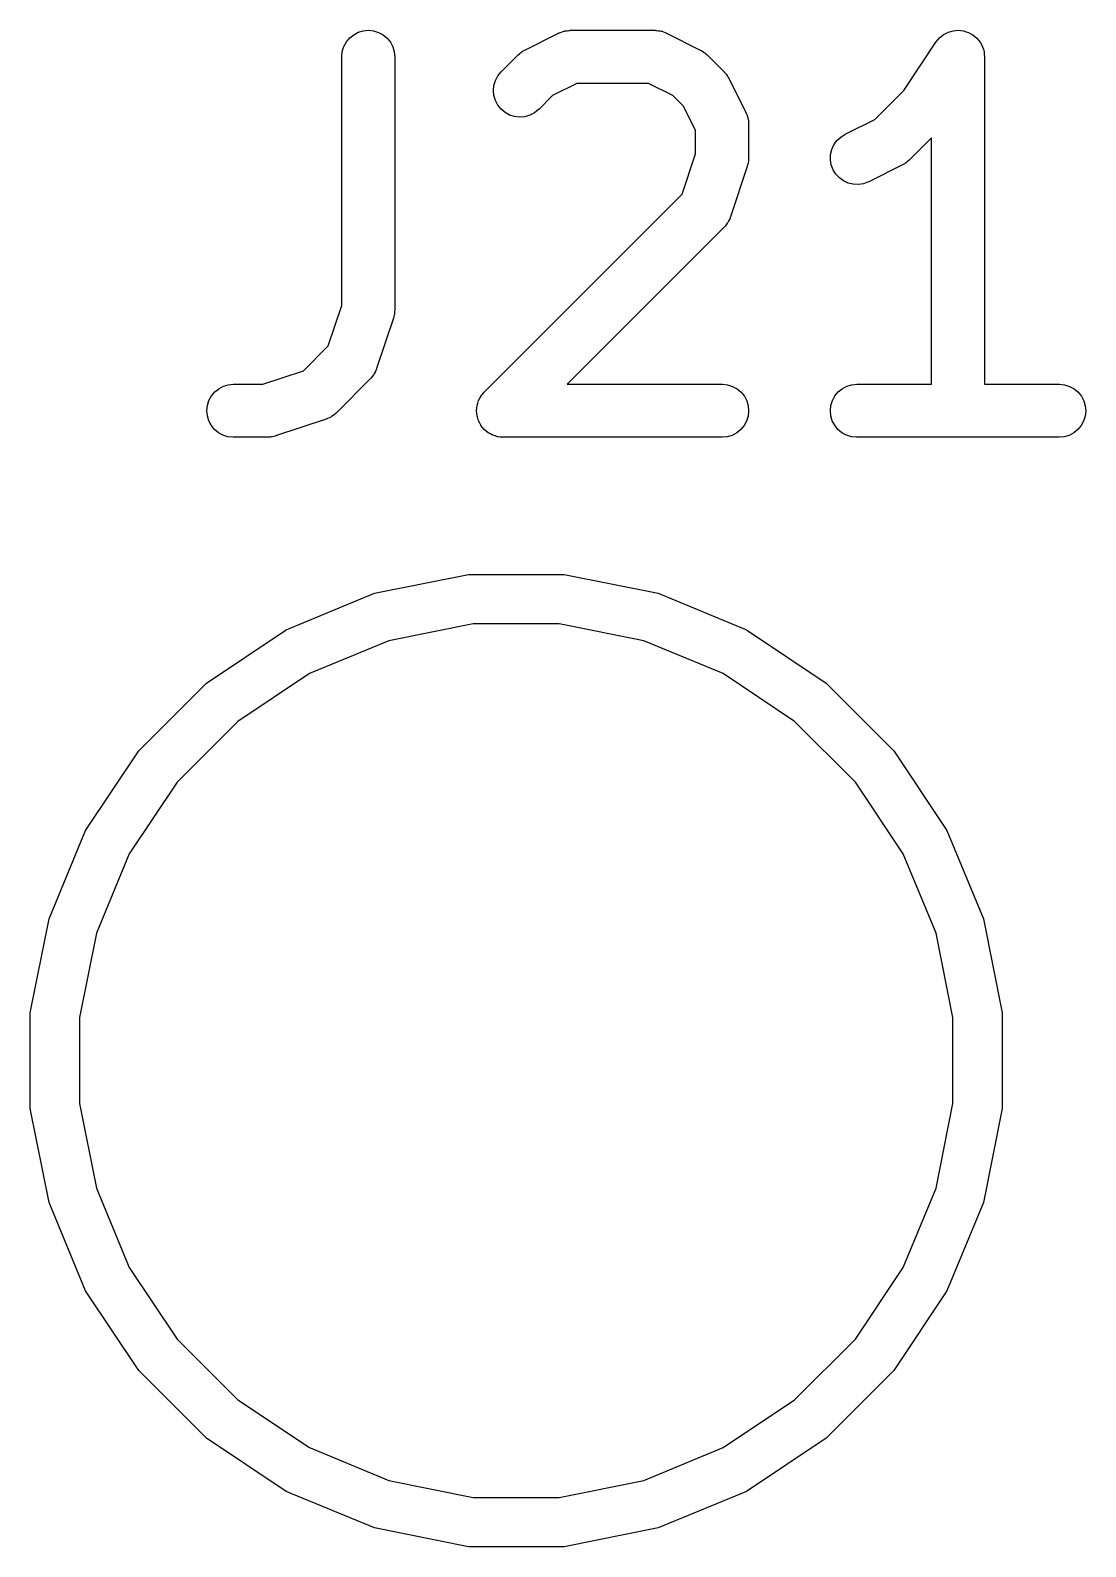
# Model space of a CAD drawing. Extents: x 4.1 to 76.2, y 7.7 to 62.
# Drawn here: x 40.892 to 43.875, y 9.193 to 13.478 of the extents above; entities that cross this region are included whole.
import ezdxf

# ---------------------------------------------------------------- set-up
doc = ezdxf.new("R2010")
doc.units = 0
doc.layers.add('BLACK', color=7, linetype='CONTINUOUS')

msp = doc.modelspace()

# ---------------------------------------------------------------- linework, layer by layer
at = {"layer": 'BLACK', "linetype": 'CONTINUOUS'}
for p, q in [((41.7854, 13.4449), (41.7948, 13.4561)), ((41.7948, 13.4561), (41.8062, 13.4653)), ((41.8062, 13.4653), (41.8191, 13.4721)), ((41.8191, 13.4721), (41.8332, 13.4762)), ((41.8332, 13.4762), (41.8478, 13.4776)), ((41.8478, 13.4776), (41.8623, 13.476)), ((41.8623, 13.476), (41.8763, 13.4717)), ((41.8763, 13.4717), (41.8892, 13.4647)), ((41.8892, 13.4647), (41.9005, 13.4554)), ((41.9005, 13.4554), (41.9097, 13.4441)), ((42.2899, 13.422), (42.3851, 13.4696)), ((42.3851, 13.4696), (42.3861, 13.4701)), ((42.3861, 13.4701), (42.3881, 13.4709)), ((42.3881, 13.4709), (42.3901, 13.4719)), ((42.3901, 13.4719), (42.395, 13.4734)), ((42.395, 13.4734), (42.3998, 13.4751)), ((42.3998, 13.4751), (42.402, 13.4755)), ((42.402, 13.4755), (42.4041, 13.4761)), ((42.4041, 13.4761), (42.4092, 13.4766)), ((42.4092, 13.4766), (42.4143, 13.4774)), ((42.4143, 13.4774), (42.4165, 13.4773)), ((42.4165, 13.4773), (42.4187, 13.4776)), ((42.4187, 13.4776), (42.6568, 13.4776)), ((42.6568, 13.4776), (42.6578, 13.4776)), ((42.6578, 13.4776), (42.66, 13.4773)), ((42.66, 13.4773), (42.6622, 13.4774)), ((42.6622, 13.4774), (42.6673, 13.4765)), ((42.6673, 13.4765), (42.6724, 13.4759)), ((42.6724, 13.4759), (42.6745, 13.4753)), ((42.6745, 13.4753), (42.6766, 13.4749)), ((42.6766, 13.4749), (42.6814, 13.473)), ((42.6814, 13.473), (42.6863, 13.4715)), ((42.6863, 13.4715), (42.6882, 13.4704)), ((42.6882, 13.4704), (42.6903, 13.4696)), ((42.6903, 13.4696), (42.7855, 13.422)), ((43.4568, 13.4506), (43.4614, 13.4561)), ((43.4614, 13.4561), (43.4615, 13.4562)), ((43.4615, 13.4562), (43.4674, 13.4609)), ((43.4615, 13.4562), (43.4615, 13.4562)), ((43.4674, 13.4609), (43.4728, 13.4653)), ((43.4728, 13.4653), (43.4729, 13.4653)), ((43.4729, 13.4654), (43.4797, 13.4689)), ((43.4729, 13.4653), (43.4729, 13.4654)), ((43.4797, 13.4689), (43.4858, 13.4721)), ((43.4858, 13.4721), (43.4859, 13.4721)), ((43.4859, 13.4721), (43.4932, 13.4743)), ((43.4859, 13.4721), (43.4859, 13.4721)), ((43.4932, 13.4743), (43.4998, 13.4762)), ((43.4998, 13.4762), (43.4999, 13.4762)), ((43.4999, 13.4762), (43.5, 13.4763)), ((43.5, 13.4763), (43.5072, 13.4769)), ((43.5072, 13.4769), (43.5144, 13.4776)), ((43.5144, 13.4776), (43.5145, 13.4776)), ((43.5145, 13.4776), (43.5145, 13.4776)), ((43.5145, 13.4776), (43.522, 13.4768)), ((43.522, 13.4768), (43.529, 13.476)), ((43.529, 13.476), (43.529, 13.476)), ((43.529, 13.476), (43.5291, 13.476)), ((43.5291, 13.476), (43.5365, 13.4737)), ((43.5365, 13.4737), (43.543, 13.4717)), ((43.543, 13.4717), (43.543, 13.4717)), ((43.543, 13.4717), (43.5431, 13.4717)), ((43.5431, 13.4717), (43.5496, 13.4681)), ((43.5496, 13.4681), (43.5558, 13.4647)), ((43.5558, 13.4647), (43.5559, 13.4647)), ((43.5559, 13.4647), (43.5559, 13.4647)), ((43.5559, 13.4647), (43.5615, 13.46)), ((43.5615, 13.46), (43.5671, 13.4554)), ((43.5671, 13.4554), (43.5672, 13.4554)), ((43.5672, 13.4554), (43.5672, 13.4553)), ((43.5672, 13.4553), (43.572, 13.4494)), ((41.7722, 13.4036), (41.7739, 13.4182)), ((41.7739, 13.4182), (41.7783, 13.4321)), ((41.7783, 13.4321), (41.7854, 13.4449)), ((41.9097, 13.4441), (41.9166, 13.4311)), ((41.9166, 13.4311), (41.9208, 13.4171)), ((41.9208, 13.4171), (41.9222, 13.4026)), ((42.2711, 13.4087), (42.2744, 13.4113)), ((42.2744, 13.4113), (42.2775, 13.4142)), ((42.2775, 13.4142), (42.2801, 13.4159)), ((42.2801, 13.4159), (42.2826, 13.4178)), ((42.2826, 13.4178), (42.2863, 13.4198)), ((42.2863, 13.4198), (42.2899, 13.422)), ((42.7855, 13.422), (42.7865, 13.4215)), ((42.7865, 13.4215), (42.79, 13.4193)), ((42.79, 13.4193), (42.7937, 13.4173)), ((42.7937, 13.4173), (42.7961, 13.4153)), ((42.7961, 13.4153), (42.7988, 13.4136)), ((42.7988, 13.4136), (42.8018, 13.4106)), ((43.3604, 13.3075), (43.4515, 13.4442)), ((43.4515, 13.4442), (43.452, 13.4449)), ((43.452, 13.4449), (43.4521, 13.445)), ((43.452, 13.4449), (43.452, 13.4449)), ((43.452, 13.4449), (43.452, 13.4449)), ((43.4521, 13.445), (43.4568, 13.4506)), ((43.572, 13.4494), (43.5764, 13.4441)), ((43.5764, 13.4441), (43.5764, 13.444)), ((43.5764, 13.444), (43.5764, 13.444)), ((43.5764, 13.444), (43.5799, 13.4374)), ((43.5799, 13.4374), (43.5832, 13.4311)), ((43.5832, 13.4311), (43.5833, 13.4311)), ((43.5833, 13.4311), (43.5833, 13.431)), ((43.5833, 13.431), (43.5854, 13.424)), ((43.5854, 13.424), (43.5875, 13.4171)), ((43.5875, 13.4171), (43.5875, 13.4171)), ((43.5875, 13.4171), (43.5875, 13.417)), ((43.5875, 13.417), (43.5882, 13.4097)), ((41.7722, 13.4026), (41.7722, 13.4036)), ((41.7722, 12.7004), (41.7722, 13.4026)), ((41.9222, 13.4026), (41.9222, 12.6883)), ((42.2228, 13.3604), (42.2704, 13.408)), ((42.2704, 13.408), (42.2711, 13.4087)), ((42.8018, 13.4106), (42.805, 13.408)), ((42.805, 13.408), (42.8526, 13.3604)), ((43.5882, 13.4097), (43.5889, 13.4026)), ((43.5889, 13.4026), (43.5889, 12.4776)), ((42.2023, 13.3221), (42.2066, 13.3361)), ((42.2066, 13.3361), (42.2135, 13.349)), ((42.2135, 13.349), (42.2228, 13.3604)), ((42.4364, 13.3276), (42.3679, 13.2933)), ((42.6391, 13.3276), (42.4364, 13.3276)), ((42.7076, 13.2933), (42.6391, 13.3276)), ((42.8526, 13.3604), (42.8534, 13.3596)), ((42.8534, 13.3596), (42.856, 13.3563)), ((42.856, 13.3563), (42.8589, 13.3533)), ((42.8589, 13.3533), (42.8606, 13.3506)), ((42.8606, 13.3506), (42.8625, 13.3482)), ((42.8625, 13.3482), (42.8645, 13.3444)), ((42.8645, 13.3444), (42.8667, 13.3409)), ((42.8667, 13.3409), (42.9143, 13.2456)), ((42.2008, 13.3076), (42.2023, 13.3221)), ((42.2022, 13.293), (42.2008, 13.3076)), ((42.2064, 13.279), (42.2022, 13.293)), ((42.3679, 13.2933), (42.3288, 13.2543)), ((42.738, 13.2629), (42.7076, 13.2933)), ((43.279, 13.2261), (43.3604, 13.3075)), ((42.2132, 13.266), (42.2064, 13.279)), ((42.2224, 13.2547), (42.2132, 13.266)), ((42.2337, 13.2453), (42.2224, 13.2547)), ((42.2465, 13.2383), (42.2337, 13.2453)), ((42.3167, 13.2444), (42.3037, 13.2377)), ((42.3281, 13.2536), (42.3167, 13.2444)), ((42.3288, 13.2543), (42.3281, 13.2536)), ((42.7722, 13.1944), (42.738, 13.2629)), ((42.9143, 13.2456), (42.9148, 13.2447)), ((42.9148, 13.2447), (42.9155, 13.2426)), ((42.9155, 13.2426), (42.9166, 13.2407)), ((42.9166, 13.2407), (42.9181, 13.2358)), ((42.2605, 13.2339), (42.2465, 13.2383)), ((42.275, 13.2323), (42.2605, 13.2339)), ((42.2896, 13.2336), (42.275, 13.2323)), ((42.3037, 13.2377), (42.2896, 13.2336)), ((42.9181, 13.2358), (42.9198, 13.2309)), ((42.9198, 13.2309), (42.9202, 13.2288)), ((42.9202, 13.2288), (42.9208, 13.2267)), ((42.9208, 13.2267), (42.9213, 13.2215)), ((42.9213, 13.2215), (42.9221, 13.2165)), ((42.9221, 13.2165), (42.922, 13.2143)), ((42.922, 13.2143), (42.9222, 13.2121)), ((42.9222, 13.2121), (42.9222, 13.1168)), ((43.1946, 13.1839), (43.279, 13.2261)), ((42.7722, 13.129), (42.7722, 13.1944)), ((43.1571, 13.1408), (43.1631, 13.1542)), ((43.1631, 13.1542), (43.1716, 13.1661)), ((43.1716, 13.1661), (43.1823, 13.1761)), ((43.1823, 13.1761), (43.1946, 13.1839)), ((43.4389, 13.1739), (43.3765, 13.1114)), ((43.4389, 12.4776), (43.4389, 13.1739)), ((42.7341, 13.0145), (42.7722, 13.129)), ((42.9218, 13.1116), (42.9216, 13.1074)), ((42.9222, 13.1158), (42.9218, 13.1116)), ((42.9222, 13.1168), (42.9222, 13.1158)), ((43.1533, 13.1119), (43.1538, 13.1265)), ((43.1557, 13.0975), (43.1533, 13.1119)), ((43.1538, 13.1265), (43.1571, 13.1408)), ((43.3765, 13.1114), (43.3757, 13.1107)), ((42.9184, 13.0931), (42.8708, 12.9503)), ((42.9193, 13.0972), (42.9184, 13.0931)), ((42.9206, 13.1013), (42.9193, 13.0972)), ((42.9209, 13.1044), (42.9206, 13.1013)), ((42.9216, 13.1074), (42.9209, 13.1044)), ((43.1609, 13.0838), (43.1557, 13.0975)), ((43.1686, 13.0713), (43.1609, 13.0838)), ((43.1786, 13.0606), (43.1686, 13.0713)), ((43.357, 13.0974), (43.2617, 13.0498)), ((43.3605, 13.0996), (43.357, 13.0974)), ((43.3643, 13.1016), (43.3605, 13.0996)), ((43.3667, 13.1035), (43.3643, 13.1016)), ((43.3694, 13.1052), (43.3667, 13.1035)), ((43.3724, 13.1081), (43.3694, 13.1052)), ((43.3757, 13.1107), (43.3724, 13.1081)), ((43.1904, 13.052), (43.1786, 13.0606)), ((43.2037, 13.0459), (43.1904, 13.052)), ((43.218, 13.0425), (43.2037, 13.0459)), ((43.2326, 13.042), (43.218, 13.0425)), ((43.247, 13.0443), (43.2326, 13.042)), ((43.2608, 13.0493), (43.247, 13.0443)), ((43.2617, 13.0498), (43.2608, 13.0493)), ((42.1752, 12.4556), (42.7341, 13.0145)), ((42.8664, 12.9406), (42.8643, 12.936)), ((42.8689, 12.9452), (42.8664, 12.9406)), ((42.8695, 12.9473), (42.8689, 12.9452)), ((42.8704, 12.9493), (42.8695, 12.9473)), ((42.8708, 12.9503), (42.8704, 12.9493)), ((42.8526, 12.921), (42.4093, 12.4776)), ((42.8541, 12.9227), (42.8526, 12.921)), ((42.8557, 12.9242), (42.8541, 12.9227)), ((42.8587, 12.9283), (42.8557, 12.9242)), ((42.8619, 12.9323), (42.8587, 12.9283)), ((42.863, 12.9342), (42.8619, 12.9323)), ((42.8643, 12.936), (42.863, 12.9342)), ((41.7341, 12.5859), (41.7722, 12.7004)), ((41.9218, 12.683), (41.9216, 12.6788)), ((41.9222, 12.6872), (41.9218, 12.683)), ((41.9222, 12.6883), (41.9222, 12.6872)), ((41.9184, 12.6646), (41.8708, 12.5217)), ((41.9193, 12.6687), (41.9184, 12.6646)), ((41.9206, 12.6727), (41.9193, 12.6687)), ((41.9209, 12.6758), (41.9206, 12.6727)), ((41.9216, 12.6788), (41.9209, 12.6758)), ((41.6639, 12.5157), (41.7341, 12.5859)), ((41.5494, 12.4776), (41.6639, 12.5157)), ((41.8664, 12.5121), (41.8643, 12.5074)), ((41.8689, 12.5166), (41.8664, 12.5121)), ((41.8695, 12.5187), (41.8689, 12.5166)), ((41.8704, 12.5207), (41.8695, 12.5187)), ((41.8708, 12.5217), (41.8704, 12.5207)), ((41.4248, 12.465), (41.4377, 12.4719)), ((41.4377, 12.4719), (41.4517, 12.4761)), ((41.4517, 12.4761), (41.4663, 12.4776)), ((41.4663, 12.4776), (41.5494, 12.4776)), ((41.8526, 12.4924), (41.7574, 12.3971)), ((41.8541, 12.4941), (41.8526, 12.4924)), ((41.8557, 12.4956), (41.8541, 12.4941)), ((41.8587, 12.4997), (41.8557, 12.4956)), ((41.8619, 12.5037), (41.8587, 12.4997)), ((41.863, 12.5056), (41.8619, 12.5037)), ((41.8643, 12.5074), (41.863, 12.5056)), ((42.4093, 12.4776), (42.8472, 12.4776)), ((42.8472, 12.4776), (42.8483, 12.4776)), ((42.8483, 12.4776), (42.8628, 12.4759)), ((42.8628, 12.4759), (42.8768, 12.4715)), ((42.8768, 12.4715), (42.8896, 12.4644)), ((43.1867, 12.465), (43.1996, 12.4719)), ((43.1996, 12.4719), (43.2136, 12.4761)), ((43.2136, 12.4761), (43.2282, 12.4776)), ((43.2282, 12.4776), (43.4389, 12.4776)), ((43.5889, 12.4776), (43.7996, 12.4776)), ((43.7996, 12.4776), (43.8007, 12.4776)), ((43.8007, 12.4776), (43.8152, 12.4759)), ((43.8152, 12.4759), (43.8292, 12.4715)), ((43.8292, 12.4715), (43.842, 12.4644)), ((41.3928, 12.4176), (41.3971, 12.4316)), ((41.3971, 12.4316), (41.4041, 12.4445)), ((41.4041, 12.4445), (41.4134, 12.4558)), ((41.4134, 12.4558), (41.4248, 12.465)), ((42.1569, 12.4245), (42.1589, 12.4314)), ((42.1589, 12.4314), (42.159, 12.4315)), ((42.159, 12.4316), (42.1625, 12.438)), ((42.159, 12.4315), (42.159, 12.4316)), ((42.1625, 12.438), (42.1659, 12.4443)), ((42.1659, 12.4444), (42.166, 12.4445)), ((42.1659, 12.4443), (42.1659, 12.4444)), ((42.166, 12.4445), (42.1706, 12.4501)), ((42.1706, 12.4501), (42.1752, 12.4556)), ((42.8896, 12.4644), (42.9008, 12.455)), ((42.9008, 12.455), (42.91, 12.4436)), ((42.91, 12.4436), (42.9168, 12.4307)), ((42.9168, 12.4307), (42.9209, 12.4166)), ((43.1547, 12.4176), (43.159, 12.4316)), ((43.159, 12.4316), (43.166, 12.4445)), ((43.166, 12.4445), (43.1753, 12.4558)), ((43.1753, 12.4558), (43.1867, 12.465)), ((43.842, 12.4644), (43.8532, 12.455)), ((43.8532, 12.455), (43.8624, 12.4436)), ((43.8624, 12.4436), (43.8692, 12.4307)), ((43.8692, 12.4307), (43.8733, 12.4166)), ((41.3913, 12.4031), (41.3928, 12.4176)), ((41.3926, 12.3885), (41.3913, 12.4031)), ((41.3967, 12.3745), (41.3926, 12.3885)), ((41.7368, 12.3829), (41.7322, 12.3805)), ((41.7415, 12.385), (41.7368, 12.3829)), ((41.7433, 12.3863), (41.7415, 12.385)), ((41.7452, 12.3873), (41.7433, 12.3863)), ((41.7492, 12.3905), (41.7452, 12.3873)), ((41.7534, 12.3934), (41.7492, 12.3905)), ((41.7549, 12.395), (41.7534, 12.3934)), ((41.7567, 12.3964), (41.7549, 12.395)), ((41.7574, 12.3971), (41.7567, 12.3964)), ((42.1532, 12.4031), (42.1539, 12.4102)), ((42.1532, 12.403), (42.1532, 12.4031)), ((42.1532, 12.4028), (42.1532, 12.403)), ((42.1539, 12.3956), (42.1532, 12.4028)), ((42.1539, 12.4102), (42.1547, 12.4174)), ((42.1545, 12.3885), (42.1539, 12.3956)), ((42.1546, 12.3884), (42.1545, 12.3885)), ((42.1546, 12.3882), (42.1546, 12.3884)), ((42.1566, 12.3813), (42.1546, 12.3882)), ((42.1547, 12.4176), (42.1569, 12.4245)), ((42.1547, 12.4175), (42.1547, 12.4176)), ((42.1547, 12.4174), (42.1547, 12.4175)), ((42.9207, 12.3875), (42.9164, 12.3735)), ((42.9222, 12.402), (42.9207, 12.3875)), ((42.9209, 12.4166), (42.9222, 12.402)), ((43.1532, 12.4031), (43.1547, 12.4176)), ((43.1545, 12.3885), (43.1532, 12.4031)), ((43.1586, 12.3745), (43.1545, 12.3885)), ((43.8731, 12.3875), (43.8688, 12.3735)), ((43.8746, 12.402), (43.8731, 12.3875)), ((43.8733, 12.4166), (43.8746, 12.402)), ((41.4035, 12.3615), (41.3967, 12.3745)), ((41.4127, 12.3501), (41.4035, 12.3615)), ((41.4239, 12.3407), (41.4127, 12.3501)), ((41.4367, 12.3336), (41.4239, 12.3407)), ((41.7281, 12.379), (41.5852, 12.3314)), ((41.7301, 12.3799), (41.7281, 12.379)), ((41.7322, 12.3805), (41.7301, 12.3799)), ((42.1586, 12.3745), (42.1566, 12.3813)), ((42.1587, 12.3744), (42.1586, 12.3745)), ((42.1587, 12.3742), (42.1587, 12.3744)), ((42.1622, 12.3677), (42.1587, 12.3742)), ((42.1654, 12.3615), (42.1622, 12.3677)), ((42.1655, 12.3614), (42.1654, 12.3615)), ((42.1656, 12.3613), (42.1655, 12.3614)), ((42.1701, 12.3556), (42.1656, 12.3613)), ((42.1746, 12.3501), (42.1701, 12.3556)), ((42.1747, 12.35), (42.1746, 12.3501)), ((42.1748, 12.3499), (42.1747, 12.35)), ((42.1803, 12.3453), (42.1748, 12.3499)), ((42.1858, 12.3407), (42.1803, 12.3453)), ((42.1859, 12.3406), (42.1858, 12.3407)), ((42.186, 12.3405), (42.1859, 12.3406)), ((42.1924, 12.3371), (42.186, 12.3405)), ((42.8887, 12.3401), (42.8758, 12.3332)), ((42.9001, 12.3493), (42.8887, 12.3401)), ((42.9094, 12.3606), (42.9001, 12.3493)), ((42.9164, 12.3735), (42.9094, 12.3606)), ((43.1654, 12.3615), (43.1586, 12.3745)), ((43.1746, 12.3501), (43.1654, 12.3615)), ((43.1858, 12.3407), (43.1746, 12.3501)), ((43.1986, 12.3336), (43.1858, 12.3407)), ((43.8411, 12.3401), (43.8282, 12.3332)), ((43.8525, 12.3493), (43.8411, 12.3401)), ((43.8618, 12.3606), (43.8525, 12.3493)), ((43.8688, 12.3735), (43.8618, 12.3606)), ((41.4507, 12.3292), (41.4367, 12.3336)), ((41.4652, 12.3276), (41.4507, 12.3292)), ((41.4663, 12.3276), (41.4652, 12.3276)), ((41.5615, 12.3276), (41.4663, 12.3276)), ((41.5657, 12.328), (41.5615, 12.3276)), ((41.5699, 12.328), (41.5657, 12.328)), ((41.573, 12.3287), (41.5699, 12.328)), ((41.5761, 12.329), (41.573, 12.3287)), ((41.5801, 12.3302), (41.5761, 12.329)), ((41.5842, 12.3311), (41.5801, 12.3302)), ((41.5852, 12.3314), (41.5842, 12.3311)), ((42.1986, 12.3336), (42.1924, 12.3371)), ((42.1988, 12.3336), (42.1986, 12.3336)), ((42.1989, 12.3335), (42.1988, 12.3336)), ((42.2058, 12.3314), (42.1989, 12.3335)), ((42.2126, 12.3292), (42.2058, 12.3314)), ((42.2127, 12.3292), (42.2126, 12.3292)), ((42.2129, 12.3291), (42.2127, 12.3292)), ((42.22, 12.3284), (42.2129, 12.3291)), ((42.2271, 12.3276), (42.22, 12.3284)), ((42.2274, 12.3276), (42.2271, 12.3276)), ((42.2282, 12.3276), (42.2274, 12.3276)), ((42.2274, 12.3276), (42.2274, 12.3276)), ((42.2274, 12.3276), (42.2274, 12.3276)), ((42.8472, 12.3276), (42.2282, 12.3276)), ((42.8618, 12.329), (42.8472, 12.3276)), ((42.8758, 12.3332), (42.8618, 12.329)), ((43.2126, 12.3292), (43.1986, 12.3336)), ((43.2271, 12.3276), (43.2126, 12.3292)), ((43.2282, 12.3276), (43.2271, 12.3276)), ((43.7996, 12.3276), (43.2282, 12.3276)), ((43.8142, 12.329), (43.7996, 12.3276)), ((43.8282, 12.3332), (43.8142, 12.329)), ((41.865, 11.887), (42.1303, 11.9398)), ((42.1303, 11.9398), (42.4009, 11.9398)), ((42.4009, 11.9398), (42.6662, 11.887)), ((41.6151, 11.7835), (41.865, 11.887)), ((42.6662, 11.887), (42.9161, 11.7835)), ((41.3901, 11.6332), (41.6151, 11.7835)), ((42.1441, 11.8004), (41.9056, 11.753)), ((42.3871, 11.8004), (42.1441, 11.8004)), ((42.6256, 11.753), (42.3871, 11.8004)), ((42.9161, 11.7835), (43.1411, 11.6332)), ((41.9056, 11.753), (41.6811, 11.66)), ((42.8501, 11.66), (42.6256, 11.753)), ((41.6811, 11.66), (41.479, 11.5249)), ((43.0522, 11.5249), (42.8501, 11.66)), ((41.1988, 11.4419), (41.3901, 11.6332)), ((43.1411, 11.6332), (43.3324, 11.4419)), ((41.479, 11.5249), (41.3071, 11.353)), ((43.2241, 11.353), (43.0522, 11.5249)), ((41.0485, 11.2169), (41.1988, 11.4419)), ((43.3324, 11.4419), (43.4827, 11.2169)), ((41.3071, 11.353), (41.172, 11.1509)), ((43.3592, 11.1509), (43.2241, 11.353)), ((40.945, 10.967), (41.0485, 11.2169)), ((43.4827, 11.2169), (43.5862, 10.967)), ((41.172, 11.1509), (41.079, 10.9264)), ((43.4522, 10.9264), (43.3592, 11.1509)), ((40.8922, 10.7017), (40.945, 10.967)), ((41.079, 10.9264), (41.0316, 10.6879)), ((43.4996, 10.6879), (43.4522, 10.9264)), ((43.5862, 10.967), (43.639, 10.7017)), ((40.8922, 10.4311), (40.8922, 10.7017)), ((41.0316, 10.6879), (41.0316, 10.4449)), ((43.4996, 10.4449), (43.4996, 10.6879)), ((43.639, 10.7017), (43.639, 10.4311)), ((40.945, 10.1658), (40.8922, 10.4311)), ((41.0316, 10.4449), (41.079, 10.2064)), ((43.4522, 10.2064), (43.4996, 10.4449)), ((43.639, 10.4311), (43.5862, 10.1658)), ((41.079, 10.2064), (41.172, 9.98187)), ((43.3592, 9.98187), (43.4522, 10.2064)), ((41.0485, 9.91587), (40.945, 10.1658)), ((43.5862, 10.1658), (43.4827, 9.91587)), ((41.172, 9.98187), (41.3071, 9.77975)), ((43.2241, 9.77975), (43.3592, 9.98187)), ((41.1988, 9.69094), (41.0485, 9.91587)), ((43.4827, 9.91587), (43.3324, 9.69094)), ((41.3071, 9.77975), (41.479, 9.60787)), ((43.0522, 9.60787), (43.2241, 9.77975)), ((41.3901, 9.49965), (41.1988, 9.69094)), ((43.3324, 9.69094), (43.1411, 9.49965)), ((41.479, 9.60787), (41.6811, 9.47282)), ((42.8501, 9.47282), (43.0522, 9.60787)), ((41.6151, 9.34935), (41.3901, 9.49965)), ((41.6811, 9.47282), (41.9056, 9.37979)), ((42.6256, 9.37979), (42.8501, 9.47282)), ((43.1411, 9.49965), (42.9161, 9.34935)), ((41.865, 9.24582), (41.6151, 9.34935)), ((41.9056, 9.37979), (42.1441, 9.33237)), ((42.3871, 9.33237), (42.6256, 9.37979)), ((42.9161, 9.34935), (42.6662, 9.24582)), ((42.1441, 9.33237), (42.3871, 9.33237)), ((42.1303, 9.19304), (41.865, 9.24582)), ((42.6662, 9.24582), (42.4009, 9.19304)), ((42.4009, 9.19304), (42.1303, 9.19304))]:
    msp.add_line(p, q, dxfattribs=at)

doc.saveas('drawing.dxf')
